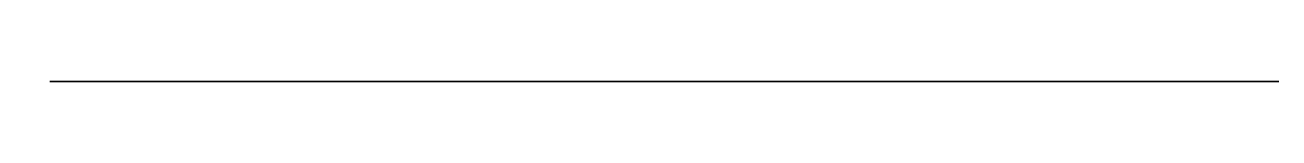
# Model space of a CAD drawing. Extents: x 11.282 to 11.779, y 0 to 0.
import ezdxf

# ---------------------------------------------------------------- set-up
doc = ezdxf.new("R2010")
doc.units = 0
doc.header["$MEASUREMENT"] = 0

msp = doc.modelspace()

# ---------------------------------------------------------------- linework, layer by layer
for p, q in [((11.5, 0, 19.5), (11.32071, 0, 19.32071)), ((11.32071, 0, 19.17929), (11.5, 0, 19)), ((11.5, 0, 19.5), (11.5, 0, 19)), ((11.5, 0, 19), (11.77918, 0, 19)), ((11.77918, 0, 19.5), (11.5, 0, 19.5)), ((11.77918, 0, 19), (11.77918, 0, 19.5))]:
    msp.add_line(p, q)
at = {"extrusion": (0, 1, 0)}
msp.add_arc((-11.39142, 19.25), 0.1, 315, 45, dxfattribs=at)

doc.saveas('drawing.dxf')
